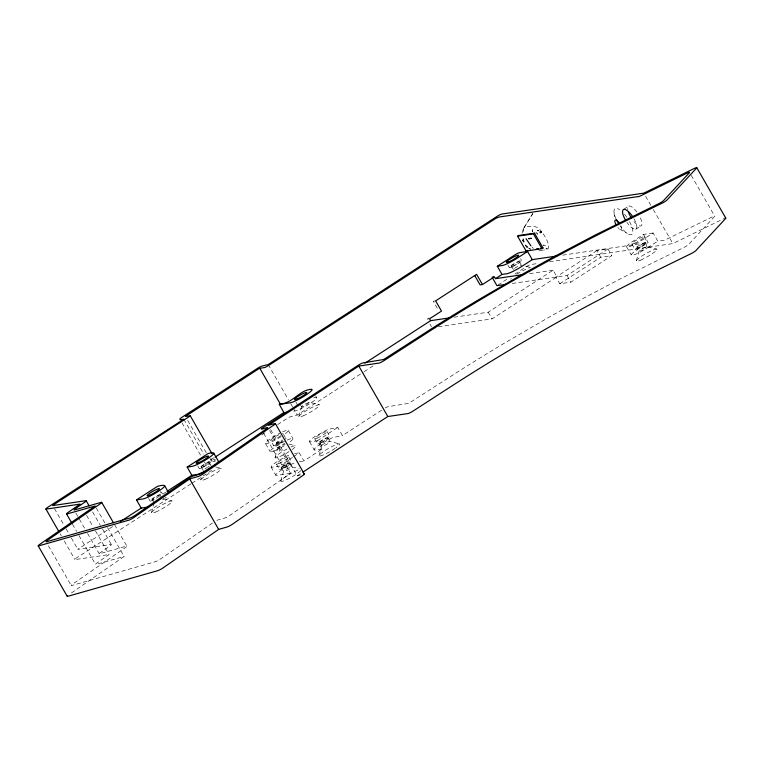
<?xml version="1.0" encoding="UTF-8"?>
<svg xmlns="http://www.w3.org/2000/svg" width="764" height="764" viewBox="0 0 764 764"><rect width="100%" height="100%" fill="white"/><g stroke="black" fill="none" stroke-linecap="round" stroke-linejoin="round"><path stroke-width="0.57" stroke-dasharray="3.82 2.86" d="M278.65 447.389L278.344 448.411L278.65 447.389L284.752 444.266A4.546 0.573 -29.9 0 0 285.087 443.999M522.06 233.068L523.426 228.684L532.737 213.643M278.488 447.446L278.43 447.761A4.546 0.573 -29.9 0 1 279.366 446.357A4.546 0.573 -29.9 0 1 284.714 443.426M269.625 430.581L288.353 463.146L285.898 465.171L271.583 467.281A13.198 1.91 -29.9 0 1 276.425 462.086A13.198 1.91 -29.9 0 1 290.291 454.561M521.325 265.394L519.348 261.718M327.737 437.992C335.549 445.67 309.544 449.242 329.628 441.344L339.579 443.903M275.107 457.321L277.8 447.761L275.88 444.342L282.776 440.035M151.492 512.606L153.975 503.887M200.722 479.973L201.324 477.853M309.382 402.303C301.646 409.714 297.215 406.849 309.382 402.303L319.371 404.863M280.818 480.909L283.597 471.197L285.822 469.44L291.294 466.728L299.116 468.733M319.056 455.506L321.864 445.67M636.326 260.763L639.096 251.079L643.574 248.004L646.774 246.571L656.849 249.159M298.839 416.476L301.637 406.687M289.403 463.385C295.811 467.196 281.916 475.485 281.687 468.017M644.969 243.353A4.536 0.659 -29.9 0 1 639.01 247.326A4.536 0.659 -29.9 0 1 639.096 245.97A4.536 0.659 -29.9 0 1 644.969 243.353C651.09 247.164 637.176 255.329 637.081 247.746M523.903 227.834L523.359 229.047L523.741 233.077M532.814 213.538L524.037 227.748C530.111 225.428 537.741 225.132 541.447 231.549L541.533 232.208C543.968 234.586 540.75 230.48 540.692 233.001L539.67 231.893L541.447 231.549L542.583 233.01A13.666 4.651 57 0 1 548.523 245.292L548.122 248.854L543.548 250.134M636.947 212.115A11.689 3.973 57.1 0 0 628.323 206.309L627.645 208.037A11.689 3.973 57.1 0 0 627.779 209.756M541.533 232.208L540.692 233.001L539.804 232.008M514.487 268.374L518.766 265.776L521.363 265.184M204.962 468.972L207.063 467.53M107.562 527.628L124.14 556.469L69.782 594.106M282.441 441.277L275.919 444.467M95.481 530.885L109.099 554.568L97.152 562.839A4.326 0.621 -29.9 0 0 96.216 564.367L124.14 556.469M212.497 523.034L160.612 558.933A4.326 0.621 -29.9 0 1 155.378 561.683L71.892 585.491A4.326 0.621 -29.9 0 1 72.838 583.963L125.277 547.673A4.326 0.621 -29.9 0 0 126.222 546.155L99.75 553.699A3.352 0.487 -29.9 0 1 100.476 552.515L109.796 546.069A4.307 0.621 -29.9 0 0 111.057 544.474L78.3 549.297A3.982 0.573 -29.9 0 1 77.804 549.221L113.358 526.1M285.898 465.171L290.587 473.336L229.41 515.671A3.495 0.506 -29.9 0 1 225.179 517.887L218.179 519.883A3.887 0.563 -29.9 0 0 216.002 520.838M292.564 457.264L281.735 464.818L288.353 463.146M293.519 456.633L299.24 452.832L303.938 460.998L322.007 448.984L317.318 440.818L310.451 441.831A13.198 1.9 -29.9 0 1 314.673 436.702L327.508 429.588L337.755 427.401L342.453 435.556L382.325 409.733M317.318 440.818L337.755 427.401M270.599 429.54L297.253 475.876L302.802 472.2M429.167 317.872L427.171 319.161L428.757 318.932M214.283 457.636C203.348 463.385 221.846 456.442 212.688 461.781L210.931 458.725M166.008 492.016L162.025 494.585L160.268 491.529M261.727 434.888L265.71 432.309M277.647 424.583L286.596 418.787A4.326 0.621 -29.9 0 1 290.54 416.666L297.234 415.014L363.158 372.326M190.857 483.898L77.069 557.577A4.326 0.621 -29.9 0 0 75.235 559.554L109.099 554.568M191.85 483.249L212.812 469.679M364.161 371.676L375.143 364.571M497.956 285.048L508.919 277.943M514.907 274.066L525.871 266.97A4.326 0.621 -29.9 0 1 530.865 264.525L537.942 263.484M624.054 209.078L628.323 206.309M454.122 317.213L488.215 312.199L553.088 270.189L556.927 276.864L492.054 318.874L437.963 326.839M596.932 250.582L555.953 277.112L559.792 283.788L570.861 282.164L611.84 255.634L607.991 248.949L596.932 250.582L600.771 257.258L611.84 255.634M635.696 229.315L640.815 226.001M512.243 283.444L567.022 275.479L607.991 248.949M559.792 283.788L600.771 257.258M653.124 233.001L643.479 234.414L631.838 241.968A13.198 1.91 -29.9 0 0 627.96 247.039A13.198 1.91 -29.9 0 0 642.858 239.648L653.124 233.001L657.814 241.157L662.732 240.44A6.924 1.003 -29.9 0 0 665.797 239.638L712.268 216.909A4.326 0.621 -29.9 0 1 714.502 216.575L688.794 244.308A4.326 0.621 -29.9 0 1 683.961 247.431L620.807 278.612L581.671 299.202A325.693 47.015 -29.9 0 0 546.05 318.932L505.128 342.721A325.55 46.996 -29.9 0 0 458.085 371.667L408.816 403.316L388.322 406.649A4.326 0.621 -29.9 0 0 385.237 407.957M643.479 234.414L648.168 242.58L636.536 250.134A13.198 1.91 -29.9 0 0 632.659 255.205A13.198 1.91 -29.9 0 0 647.547 247.803M647.547 247.803L657.814 241.157M207.827 467.071L209.231 466.317M549.536 261.775L672.855 243.592L723.346 218.896A4.326 0.621 -29.9 0 1 724.215 218.494M529.882 248.73L529.442 248.395A2.951 1.07 26.7 0 0 530.76 249.14M540.091 232.103L541.447 231.549L541.132 232.075M297.253 475.876L300.462 474.96M294.56 453.558L299.24 452.832M299.259 461.723L303.938 460.998M542.669 250.267L538.515 250.869M562.705 255.157L648.168 242.58M529.576 273.646L553.088 270.189M313.593 397.786L315.666 397.481A13.198 1.91 -29.9 0 1 310.165 403.488A13.198 1.91 -29.9 0 1 294.856 410.965L292.669 411.29M322.007 448.984L315.14 449.996A13.198 1.9 -29.9 0 1 319.371 444.868L332.273 437.724L342.453 435.556M290.587 473.336L276.272 475.447A13.198 1.91 -29.9 0 1 281.114 470.252A13.198 1.91 -29.9 0 1 294.98 462.726M435.633 300.873L433.255 301.226L438.536 310.404M543.347 245.339L544.102 245.292L543.328 244.891M537.961 230.556L537.331 230.575L537.923 230.184L538.897 230.948L537.961 230.556L538.458 230.671M525.68 266.197L530.111 267.333M288.907 444.065L295.41 445.737M215.563 466.899L221.254 468.37M163.152 498.73L172.024 501.012M536.576 232.867L535.803 233.02L536.987 233.106L537.646 234.242L536.987 233.106M530.541 249.293L528.354 247.966M619.661 229.181L627.158 233.354M532.059 247.049L533.31 248.51M209.212 462.545L211.122 465.82M160.134 495.11L161.643 497.708M314.72 438.717L317.719 443.922M268.202 364.562L288.353 399.572M290.721 403.688L292.497 406.782M293.089 407.804L297.234 415.014M283.463 434.229L285.946 438.555M276.425 464.14L279.414 469.335M183.79 419.216L203.931 454.236M208.075 461.446L210.444 465.562M161.385 492.064L162.388 493.792M148.636 498.453L150.136 501.05M691.258 175.376L714.674 216.107M645.618 196.224L650.947 205.487M653.316 209.613L672.855 243.592M644.167 236.725L647.156 241.921M631.914 243.983L634.894 249.179M626.547 246.772L631.245 254.937M567.022 275.479L570.861 282.164M520.599 258.662L521.602 260.4M507.85 265.06L509.34 267.658M488.215 312.199L492.054 318.874M429.903 323.907L431.536 326.753M315.608 395.847L316.783 397.891M326.992 431.469L329.972 436.664M295.983 402.275L297.483 404.872M309.601 441.812L314.291 449.977M288.324 430.495L293.013 438.66M288.677 456.882L291.667 462.077M278.975 434.678A7.143 1.031 -29.9 0 0 270.704 440.618L273.693 445.813M263.59 433.264L281.735 464.818M265.595 443.703L270.294 451.868M271.086 466.995L275.785 475.16M209.966 458.62L211.456 461.217M187.724 420.496L206.461 453.081M181.947 422.826L201.486 456.815M204.446 461.962L208.238 468.542M197.704 465.878L199.203 468.475M114.581 524.744L126.881 546.136M96.302 508.06L105.193 523.512M92.587 511.899L100.275 525.26M102.538 529.213L111.401 544.608M86.599 515.433L93.112 526.768M75.817 512.978L78.749 518.078M79.332 519.09L85.186 529.271M87.526 533.348L99.234 553.709M72.465 524.219L76.61 531.429M78.978 535.545L95.557 564.386M54.435 508.585L63.804 524.878M66.096 528.86L69.075 534.046M71.367 538.028L77.861 549.316M60.136 533.797L61.321 535.851M64.281 540.998L74.948 559.544M48.399 545.802L71.233 585.51M319.944 442.585L321.816 445.87M511.584 266.34L513.446 269.616M300.653 405.207L301.589 406.849M201.438 467.157L203.405 470.614M152.389 499.732L153.784 502.196M614.075 212.793L614.562 218.323M279.481 447.408L279.719 451.772M290.95 447.045A11.909 1.719 -29.9 0 1 291.113 450.273M289.002 451.658A11.909 1.719 -29.9 0 1 282.031 455.573L276.95 457.693A11.909 1.719 -29.9 0 1 276.769 455.545A11.909 1.719 -29.9 0 1 287.78 448.563M640.394 217.921A11.689 3.973 57.1 0 1 639.64 225.982L637.233 224.712A11.689 3.973 57.1 0 1 632.621 219.841M633.967 218.714A11.689 3.973 57.1 0 1 634.521 229.295L632.114 228.025A11.689 3.973 57.1 0 1 626.948 222.391M510.686 279.232A11.909 1.719 -29.9 0 1 511.297 278.392M516.712 274.257A11.909 1.719 -29.9 0 1 530.426 267.572M300.815 470.624A11.909 1.719 -29.9 0 1 285.087 480.327A11.909 1.719 -29.9 0 1 284.561 477.49A11.909 1.719 -29.9 0 1 300.558 469.258M335.224 448.287A11.909 1.719 -29.9 0 1 319.065 455.907A11.909 1.719 -29.9 0 1 333.276 445.918A11.909 1.719 -29.9 0 1 335.94 447.78M159.533 496.017A4.536 0.659 -29.9 0 1 152.876 499.704A4.536 0.659 -29.9 0 1 155.846 496.906A4.536 0.659 -29.9 0 1 159.991 495.578M212.688 461.781A35.192 5.081 -29.9 0 1 215.543 461.084M629.507 221.56A15.366 5.224 57.1 0 1 631.503 234.567A15.366 5.224 57.1 0 1 619.938 225.733M616.013 218.915A15.366 5.224 57.1 0 1 619.652 209.699M624.474 214.216A15.366 5.224 57.1 0 1 628.514 219.841M620.989 225.8A5.635 1.92 57.1 0 1 621.304 229.592A5.635 1.92 57.1 0 1 617.885 227.519M154.118 499.732A7.153 1.031 -29.9 0 1 150.422 500.277A7.153 1.031 -29.9 0 1 158.406 495.11A7.153 1.031 -29.9 0 1 162.092 494.566M285.469 438.526A7.153 1.031 -29.9 0 1 285.66 439.329M282.432 441.802A7.153 1.031 -29.9 0 1 273.608 445.708A7.153 1.031 -29.9 0 1 281.964 439.873M280.818 435.671A7.143 1.031 -29.9 0 1 270.704 440.618M282.479 433.331A7.143 1.031 -29.9 0 1 283.024 433.627M166.313 497.221A13.198 1.91 -29.9 0 1 164.928 498.233M164.165 498.768A13.198 1.91 -29.9 0 1 162.522 499.857M282.556 431.889A13.198 1.91 -29.9 0 1 283.511 435.041M281.066 436.655A13.198 1.91 -29.9 0 1 272.891 441.248L270.303 442.442A13.198 1.91 -29.9 0 1 266.435 441.878A13.198 1.91 -29.9 0 1 279.863 433.178M274.992 450.598A13.274 1.92 -29.9 0 0 283.072 446.453A13.255 1.91 -29.9 0 0 285.726 444.849M287.226 440.054A13.255 1.91 -29.9 0 1 288.181 443.216M274.916 450.655A13.255 1.91 -29.9 0 1 271.039 450.082A13.255 1.91 -29.9 0 1 284.523 441.353M532.432 230.623L532.212 231.759L532.852 228.828L532.432 230.623M547.072 248.634L545.907 248.949A2.397 0.945 2.1 0 0 546.833 248.739L547.072 248.634M544.761 245.301L545.248 245.311L544.761 245.301M303.117 415.883A11.909 1.719 -29.9 0 0 319.457 405.331A11.909 1.719 -29.9 0 0 304.874 411.49A11.909 1.719 -29.9 0 0 303.117 415.883M155.76 512.023A11.909 1.719 -29.9 0 0 172.101 501.48A11.909 1.719 -29.9 0 0 157.537 507.621A11.909 1.719 -29.9 0 0 155.76 512.023M640.576 260.18A11.909 1.719 -29.9 0 0 656.935 249.627A11.909 1.719 -29.9 0 0 642.371 255.768A11.909 1.719 -29.9 0 0 640.576 260.18M283.396 467.53A4.536 0.659 -29.9 0 0 289.48 463.538A4.536 0.659 -29.9 0 0 283.75 466.03A4.536 0.659 -29.9 0 0 283.396 467.53M203.062 466.737A4.536 0.659 -29.9 0 0 209.26 462.717A4.536 0.659 -29.9 0 0 203.663 465.095A4.536 0.659 -29.9 0 0 203.062 466.737M321.52 442.194A4.536 0.659 -29.9 0 0 327.766 438.173A4.536 0.659 -29.9 0 0 322.246 440.494A4.536 0.659 -29.9 0 0 321.52 442.194M513.236 265.901A4.536 0.659 -29.9 0 0 519.405 261.89A4.536 0.659 -29.9 0 0 513.761 264.306A4.536 0.659 -29.9 0 0 513.236 265.901M204.991 479.381A11.909 1.719 -29.9 0 0 221.34 468.829A11.909 1.719 -29.9 0 0 206.757 474.988A11.909 1.719 -29.9 0 0 204.991 479.381M281.964 468.676A7.143 1.031 -29.9 0 0 291.733 462.344A7.143 1.031 -29.9 0 0 282.928 466.088A7.143 1.031 -29.9 0 0 281.964 468.676M278.975 463.481A7.143 1.031 -29.9 0 0 288.744 457.149A7.143 1.031 -29.9 0 0 279.939 460.893A7.143 1.031 -29.9 0 0 278.975 463.481M201.744 467.826A7.153 1.031 -29.9 0 0 211.523 461.494A7.153 1.031 -29.9 0 0 202.718 465.238A7.153 1.031 -29.9 0 0 201.744 467.826M320.259 443.263A7.153 1.031 -29.9 0 0 330.038 436.932A7.153 1.031 -29.9 0 0 321.233 440.675A7.153 1.031 -29.9 0 0 320.259 443.263M317.241 438.078A7.143 1.031 -29.9 0 0 327.04 431.746A7.143 1.031 -29.9 0 0 318.273 435.461A7.143 1.031 -29.9 0 0 317.241 438.078M637.443 248.52A7.153 1.031 -29.9 0 0 647.223 242.188A7.153 1.031 -29.9 0 0 638.418 245.932A7.153 1.031 -29.9 0 0 637.443 248.52M634.454 243.324A7.153 1.031 -29.9 0 0 644.233 236.993A7.153 1.031 -29.9 0 0 635.428 240.736A7.153 1.031 -29.9 0 0 634.454 243.324M511.89 266.999A7.153 1.031 -29.9 0 0 521.659 260.667A7.153 1.031 -29.9 0 0 512.854 264.411A7.153 1.031 -29.9 0 0 511.89 266.999"/><path stroke-width="1.15" d="M523.397 240.565L523.751 241.93L523.235 239.113M190.303 415.893L52.63 505.443A3.982 0.573 -29.9 0 0 53.117 505.51L85.874 500.697A4.307 0.621 -29.9 0 1 84.613 502.282L75.302 508.728A3.352 0.487 -29.9 0 0 74.576 509.913L101.039 502.368A4.326 0.621 -29.9 0 1 100.103 503.887L47.654 540.186A4.326 0.621 -29.9 0 0 46.719 541.705L130.205 517.896A4.326 0.621 -29.9 0 0 135.438 515.146L188.297 478.57A3.887 0.563 -29.9 0 1 192.996 476.096L200.006 474.1A3.495 0.506 -29.9 0 0 204.227 471.885L266.703 428.661C271.487 425.09 257.363 431.641 262.549 427.974L358.144 365.307A4.326 0.621 -29.9 0 1 363.139 362.862L383.633 359.529L432.911 327.88A325.55 46.996 -29.9 0 1 479.945 298.944L520.876 275.145A325.693 47.015 -29.9 0 1 556.488 255.415L595.624 234.825L658.788 203.654A4.326 0.621 -29.9 0 0 663.62 200.521L689.319 172.788A4.326 0.621 -29.9 0 0 687.084 173.122L640.614 195.851A6.924 1.003 -29.9 0 1 637.548 196.654L499.102 217.024A4.326 0.621 -29.9 0 0 494.107 219.469L267.897 365.946L264.879 367.494L259.789 368.286A46.279 6.685 -29.9 0 1 258.843 368.735L185.385 416.428L190.303 415.893L211.972 453.568M434.964 327.727L383.986 360.646A4.326 0.621 -29.9 0 1 378.982 363.091L358.813 366.061L268.231 425.414L274.668 423.581A4.326 0.621 -29.9 0 1 273.722 425.109L203.415 473.756A4.326 0.621 -29.9 0 1 198.182 476.507L189.663 478.933L134.034 517.429A4.326 0.621 -29.9 0 1 128.791 520.179L38.859 545.83A4.326 0.621 -29.9 0 1 39.804 544.312L95.118 506.007L67.203 513.895A4.326 0.621 -29.9 0 1 68.139 512.377L80.086 504.106L46.222 509.091A4.326 0.621 -29.9 0 1 48.056 507.115L183.79 419.216L180.161 419.742L179.807 419.111A4.326 0.621 -29.9 0 1 181.985 417.268L257.573 368.324A4.326 0.621 -29.9 0 1 261.527 366.204L268.202 364.562L496.858 216.508A4.326 0.621 -29.9 0 1 501.852 214.063L643.842 193.13L694.333 168.433A4.326 0.621 -29.9 0 1 696.567 168.099L666.972 200.034A4.326 0.621 -29.9 0 1 662.14 203.157L612.9 227.252A329.408 47.549 -29.9 0 0 590.047 238.798L555.982 256.771A319.171 46.069 -29.9 0 0 521.077 276.11L509.989 282.432A282.699 40.807 -29.9 0 0 469.965 306.049A317.824 45.916 -29.9 0 0 434.926 327.737M303.68 474.043A4.326 0.621 -29.9 0 1 302.745 475.571L232.437 524.219A4.326 0.621 -29.9 0 1 227.195 526.969L218.676 529.404L163.047 567.9A4.326 0.621 -29.9 0 1 157.814 570.651L67.881 596.292A4.326 0.621 -29.9 0 1 67.566 595.758M302.802 472.2L387.826 416.523L407.995 413.563A4.326 0.621 -29.9 0 0 412.999 411.108L457.856 382.096A317.824 45.878 -29.9 0 1 516.961 345.748L550.099 326.572A319.171 46.069 -29.9 0 1 584.995 307.233L619.06 289.269A329.408 47.549 -29.9 0 1 641.913 277.714L691.162 253.619A4.326 0.621 -29.9 0 0 695.985 250.496L725.58 218.561A4.326 0.621 -29.9 0 0 724.941 218.218M517.581 236.191L518.68 235.474L534.494 233.154L543.023 247.994L541.934 248.701L526.119 251.031L517.581 236.191L533.396 233.86L534.494 233.154M147.538 507.143L141.197 508.079L136.498 499.914L157.327 486.429A43.548 6.284 -29.9 0 1 164.737 485.866L168.252 491.987M212.44 466.728A13.198 1.9 -29.9 0 1 196.615 474.568L191.869 475.265L187.17 467.1L207.989 453.615A35.192 5.081 -29.9 0 1 213.815 453.291L218.514 461.456A13.198 1.9 -29.9 0 1 217.043 463.29M532.269 259.636L522.003 266.283A13.198 1.91 -29.9 0 1 506.752 273.741L502.005 274.438L497.316 266.273L514.592 255.09A4.326 0.621 -29.9 0 1 519.587 252.645L527.571 251.471L532.269 259.636L556.851 256.016M526.119 251.031L527.217 250.315M527.571 251.471L517.304 258.117A13.198 1.91 -29.9 0 1 502.063 265.576L497.316 266.273M215.286 456.987L283.339 412.913L287.207 412.092M474.816 275.708L480.098 284.896L482.466 284.542L494.423 276.807L495.492 278.659L523.703 274.515M120.32 521.592L141.197 508.079M167.001 491.367L191.869 475.265M364.944 363.187L430.609 320.67L449.423 317.9M495.492 278.659L502.005 274.438M279.28 404.385A46.423 6.704 -29.9 0 0 280.273 403.908C292.249 403.612 299.297 390.223 310.967 389.315A13.198 1.91 -29.9 0 1 305.476 395.322A13.198 1.91 -29.9 0 1 290.167 402.809L279.28 404.385L283.931 412.579M536.252 248.988L538.505 248.653M540.769 248.329L543.023 247.994M492.054 277.16L493.63 276.921M506.36 284.303L496.953 285.688L492.599 278.106M187.17 467.1L191.926 466.403A13.198 1.9 -29.9 0 0 204.685 460.491A13.198 1.9 -29.9 0 0 213.815 453.291M136.498 499.914L142.839 498.978A13.198 1.91 -29.9 0 0 155.598 493.066A13.198 1.91 -29.9 0 0 164.737 485.866M526.854 246.782L527.341 247.211L526.625 246.552M530.97 245.855L526.014 238.645M533.396 233.86L541.934 248.701M482.466 284.542L476.602 274.343L435.633 300.873L441.496 311.082L429.549 318.817L430.609 320.67M259.789 368.286L280.273 403.908M696.739 167.631L725.762 218.093M358.813 366.061L387.826 416.523M275.327 423.562L304.339 474.024M189.663 478.933L218.676 529.404M101.698 502.349L113.416 522.71M86.151 500.697L89.149 505.911M66.535 513.924L71.864 523.187M45.926 509.072L58.952 531.734M38.2 545.849L67.222 596.312M215.391 464.646A13.198 1.9 -29.9 0 1 214.006 465.658M625.42 219.965A11.689 3.973 57.1 0 1 622.526 211.351L623.204 209.623A11.689 3.973 57.1 0 1 632.391 216.222M616.223 225.141A5.635 1.92 57.1 0 1 615.259 220.089A5.635 1.92 57.1 0 1 619.556 223.298M617.789 222.353A15.366 5.224 57.1 0 1 616.414 219.765M631.541 218.275A11.689 3.973 57.1 0 1 628.333 211.848M523.178 240.268L523.178 240.918L523.178 240.268M528.602 238.626L531.343 238.387L528.602 238.626M525.508 245.33L525.842 245.712L525.508 245.33M149.696 495.196A7.143 1.031 -29.9 0 0 159.466 488.874A7.143 1.031 -29.9 0 0 150.661 492.608A7.143 1.031 -29.9 0 0 149.696 495.196M198.764 462.631A7.153 1.031 -29.9 0 0 208.534 456.299A7.153 1.031 -29.9 0 0 199.729 460.043A7.153 1.031 -29.9 0 0 198.764 462.631M297.034 399.028A7.143 1.031 -29.9 0 0 306.813 392.696A7.143 1.031 -29.9 0 0 298.008 396.44A7.143 1.031 -29.9 0 0 297.034 399.028M508.9 261.804A7.153 1.031 -29.9 0 0 518.68 255.472A7.153 1.031 -29.9 0 0 509.865 259.216A7.153 1.031 -29.9 0 0 508.9 261.804"/></g></svg>
